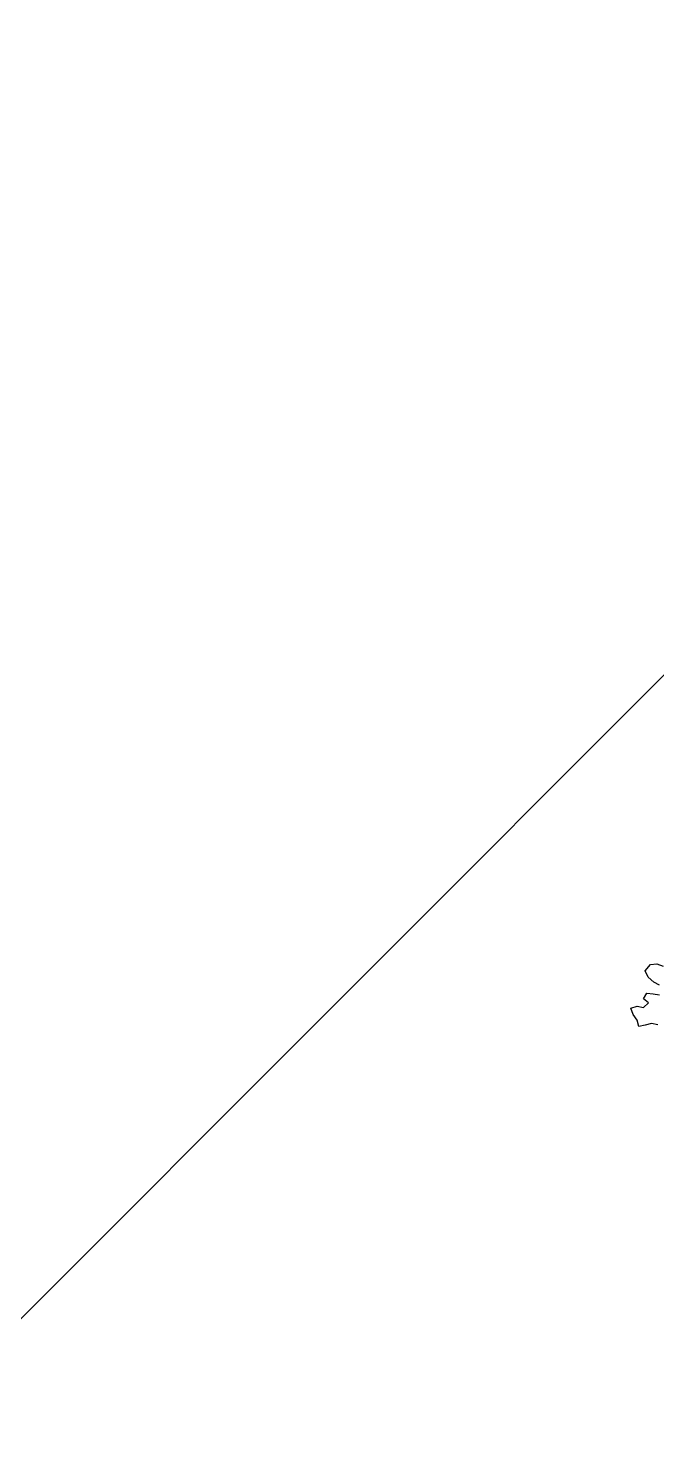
# Model space of a CAD drawing. Header units: inches. Extents: x 350994 to 353538, y 1581369 to 1583842.
# Drawn here: x 351515.627 to 351517.41, y 1583419.046 to 1583423.021 of the extents above; entities that cross this region are included whole.
import ezdxf

# ---------------------------------------------------------------- set-up
doc = ezdxf.new("R2010")
doc.units = ezdxf.units.IN
doc.header["$MEASUREMENT"] = 0
doc.linetypes.add('1', pattern=[0])
doc.layers.add('FOREST', color=96, linetype='Continuous')
doc.layers.add('TREE', color=81, linetype='1')

# ---------------------------------------------------------------- blocks, each defined once
blk = doc.blocks.new('TREE_4')
at = {"color": 94}
for points in [[(-2452.7, 6002.2), (-2484.5, 6008), (-2516.3, 5999.3), (-2548.1, 5993.6), (-2556.8, 6025.4), (-2577, 6054.3), (-2588.5, 6086.1), (-2556.7, 6094.8), (-2524.9, 6089), (-2498.9, 6112.1), (-2524.9, 6132.3), (-2507.5, 6161.2), (-2475.7, 6158.3), (-2443.9, 6152.5)], [(-2443.9, 6201.6), (-2472.8, 6216.1), (-2501.7, 6242.2), (-2516.1, 6274), (-2490, 6305.8), (-2458.2, 6308.6), (-2426.4, 6297)]]:
    blk.add_lwpolyline(points, dxfattribs=at)

msp = doc.modelspace()

# ---------------------------------------------------------------- hatches: boundary and pattern name
at = {"layer": 'FOREST', "lineweight": 5}
h = msp.add_hatch(dxfattribs=at)
h.set_pattern_fill('ANSI31', color=96, scale=50, style=0)
h.paths.add_polyline_path([(351604.9274, 1583347.98), (351663.0036, 1583522.9504), (351611.8779, 1583545.3594), (351490.2916, 1583598.0852), (351436.5696, 1583404.4646), (351529.745, 1583373.1705)])
h.paths.add_polyline_path([(351517.5086, 1583480.1397), (351575.3657, 1583480.1397), (351575.3657, 1583465.1397), (351517.5086, 1583465.1397)], flags=24)

# ---------------------------------------------------------------- block references
at = {"layer": 'TREE', "lineweight": 5, "xscale": 0.0005632341344607994, "yscale": 0.0005632341490127146, "zscale": 0.0005632341444477617}
msp.add_blockref('TREE_4', (351518.7936, 1583416.8146), dxfattribs=at)

doc.saveas('drawing.dxf')
